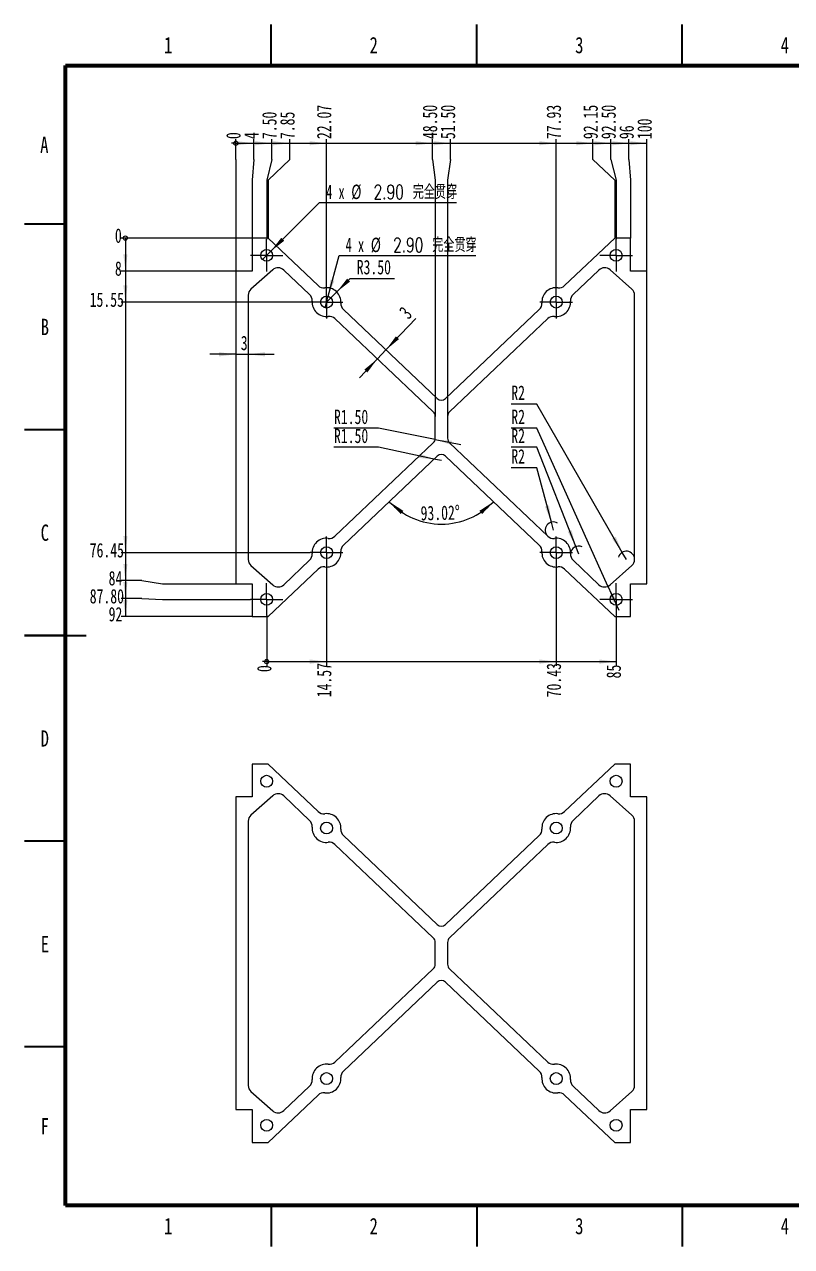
# Model space of a CAD drawing. Header units: millimetres. Extents: x 0 to 420, y 0 to 297.
# Drawn here: x 0 to 186.6, y 0 to 297 of the extents above; entities that cross this region are included whole.
import ezdxf

# ---------------------------------------------------------------- set-up
doc = ezdxf.new("R2010")
doc.units = ezdxf.units.MM
doc.layers.add('图框', color=7, linetype='Continuous')
doc.styles.add('SLDTEXTSTYLE0', font='TXT', dxfattribs={"width": 0.75})
doc.styles.add('SLDTEXTSTYLE1', font='TXT', dxfattribs={"width": 0.7})
doc.styles.add('SLDTEXTSTYLE2', font='TXT', dxfattribs={"width": 0.7, "bigfont": 'bigfont'})
doc.styles.add('SLDTEXTSTYLE4', font='TXT', dxfattribs={"width": 0.633333})
doc.dimstyles.new('SLDDIMSTYLE0', dxfattribs={"dimtxt": 3.5, "dimasz": 0.338667, "dimexe": 0, "dimexo": 0.0625, "dimgap": 0.875, "dimtad": 0, "dimtih": 1, "dimtoh": 1, "dimdec": 0, "dimrnd": 1e-09, "dimdsep": 46, "dimtxsty": 'SLDTEXTSTYLE1', "dimblk1": 'ORIGIN', "dimblk2": 'ORIGIN', "dimsah": 1, "dimcen": 0.09, "dimadec": 0, "dimazin": 2, "dimtfac": 1, "dimtdec": 0, "dimtofl": 0, "dimtmove": 0, "dimatfit": 3, "dimldrblk": 'ORIGIN', "dimfxl": 0, "dimfrac": 2, "dimtolj": 1, "dimtzin": 12, "dimarcsym": 0})
doc.dimstyles.new('SLDDIMSTYLE1', dxfattribs={"dimtxt": 3.5, "dimasz": 4.08, "dimexe": 0, "dimexo": 0.0625, "dimgap": 0.875, "dimtad": 0, "dimtih": 1, "dimtoh": 1, "dimrnd": 1e-09, "dimzin": 12, "dimdsep": 46, "dimtxsty": 'SLDTEXTSTYLE1', "dimsah": 1, "dimcen": 0.09, "dimadec": 0, "dimazin": 3, "dimtfac": 1, "dimtofl": 0, "dimtmove": 0, "dimatfit": 3, "dimfxl": 0, "dimfrac": 2, "dimtolj": 1, "dimtzin": 12, "dimarcsym": 0})
doc.dimstyles.new('SLDDIMSTYLE2', dxfattribs={"dimtxt": 3.5, "dimasz": 4.08, "dimexe": 0, "dimexo": 0.0625, "dimgap": 0.875, "dimtad": 0, "dimtih": 1, "dimtoh": 1, "dimrnd": 1e-09, "dimzin": 4, "dimdsep": 46, "dimtxsty": 'SLDTEXTSTYLE1', "dimsah": 1, "dimcen": 0.09, "dimadec": 0, "dimazin": 1, "dimtfac": 1, "dimtofl": 0, "dimtmove": 0, "dimatfit": 3, "dimfxl": 0, "dimfrac": 2, "dimtolj": 1, "dimtzin": 12, "dimarcsym": 0})
doc.dimstyles.new('SLDDIMSTYLE3', dxfattribs={"dimtxt": 3.5, "dimasz": 4.08, "dimexe": 0, "dimexo": 0.0625, "dimgap": 0.875, "dimtad": 2, "dimrnd": 1e-09, "dimzin": 12, "dimdsep": 46, "dimtxsty": 'SLDTEXTSTYLE1', "dimsah": 1, "dimcen": 0.09, "dimadec": 0, "dimazin": 3, "dimtfac": 1, "dimtmove": 0, "dimatfit": 0, "dimfxl": 0, "dimfrac": 2, "dimtolj": 1, "dimtzin": 12, "dimarcsym": 0})
doc.dimstyles.new('SLDDIMSTYLE4', dxfattribs={"dimtxt": 3.5, "dimasz": 4.08, "dimexe": 0, "dimexo": 0.0625, "dimgap": 0.875, "dimtad": 0, "dimtih": 1, "dimtoh": 1, "dimrnd": 1e-09, "dimzin": 4, "dimdsep": 46, "dimtxsty": 'SLDTEXTSTYLE1', "dimblk1": 'NONE', "dimsah": 1, "dimcen": 0, "dimadec": 0, "dimazin": 1, "dimtfac": 1, "dimtmove": 0, "dimatfit": 3, "dimldrblk": 'NONE', "dimfxl": 0, "dimfrac": 2, "dimtolj": 1, "dimtzin": 12, "dimarcsym": 0})
doc.dimstyles.new('SLDDIMSTYLE5', dxfattribs={"dimtxt": 3.5, "dimasz": 4.08, "dimexe": 0, "dimexo": 0.0625, "dimgap": 0.875, "dimtad": 2, "dimdec": 4, "dimzin": 12, "dimdsep": 46, "dimtxsty": 'SLDTEXTSTYLE1', "dimsah": 1, "dimcen": 0.09, "dimazin": 3, "dimtfac": 1, "dimtofl": 0, "dimtmove": 0, "dimatfit": 3, "dimfxl": 0, "dimfrac": 2, "dimtolj": 1, "dimtzin": 12, "dimarcsym": 0})
doc.dimstyles.new('SLDDIMSTYLE6', dxfattribs={"dimtxt": 3.5, "dimasz": 4.08, "dimexe": 0, "dimexo": 0.0625, "dimgap": 0.875, "dimtad": 0, "dimtih": 1, "dimtoh": 1, "dimrnd": 1e-09, "dimzin": 12, "dimdsep": 46, "dimtxsty": 'SLDTEXTSTYLE1', "dimsah": 1, "dimcen": 0, "dimadec": 0, "dimazin": 3, "dimtfac": 1, "dimtofl": 0, "dimtmove": 1, "dimatfit": 3, "dimfxl": 0, "dimfrac": 2, "dimtolj": 1, "dimtzin": 12, "dimarcsym": 0})
doc.dimstyles.new('SLDDIMSTYLE7', dxfattribs={"dimtxt": 3.5, "dimasz": 4.08, "dimexe": 0, "dimexo": 0.0625, "dimgap": 0.875, "dimtad": 0, "dimtih": 1, "dimtoh": 1, "dimrnd": 1e-09, "dimzin": 12, "dimdsep": 46, "dimtxsty": 'SLDTEXTSTYLE1', "dimsah": 1, "dimcen": 0, "dimadec": 0, "dimazin": 3, "dimtfac": 1, "dimtofl": 0, "dimtmove": 0, "dimatfit": 3, "dimfxl": 0, "dimfrac": 2, "dimtolj": 1, "dimtzin": 12, "dimarcsym": 0})
doc.dimstyles.new('SLDDIMSTYLE8', dxfattribs={"dimtxt": 3.5, "dimasz": 4.08, "dimexe": 0, "dimexo": 0.0625, "dimgap": 0.875, "dimtad": 0, "dimtih": 1, "dimtoh": 1, "dimrnd": 1e-09, "dimzin": 4, "dimdsep": 46, "dimtxsty": 'SLDTEXTSTYLE1', "dimsah": 1, "dimcen": 0, "dimadec": 0, "dimazin": 1, "dimtfac": 1, "dimtofl": 0, "dimtmove": 0, "dimatfit": 3, "dimfxl": 0, "dimfrac": 2, "dimtolj": 1, "dimtzin": 12, "dimarcsym": 0})
doc.dimstyles.new('SLDDIMSTYLE9', dxfattribs={"dimtxt": 3.5, "dimasz": 4.08, "dimexe": 0, "dimexo": 0.0625, "dimgap": 0.875, "dimtad": 0, "dimtih": 1, "dimtoh": 1, "dimrnd": 1e-09, "dimzin": 4, "dimdsep": 46, "dimtxsty": 'SLDTEXTSTYLE1', "dimsah": 1, "dimcen": 0, "dimadec": 0, "dimazin": 1, "dimtfac": 1, "dimtofl": 0, "dimtmove": 1, "dimatfit": 3, "dimfxl": 0, "dimfrac": 2, "dimtolj": 1, "dimtzin": 12, "dimarcsym": 0})

# ---------------------------------------------------------------- blocks, each defined once
blk = doc.blocks.new('_Origin')
at = {"color": 0, "linetype": 'ByBlock', "lineweight": -2}
blk.add_line((0, 0), (-1, 0), dxfattribs=at)
blk.add_circle((0, 0), 0.5, dxfattribs=at)
blk = doc.blocks.new('_D')
at = {"layer": '图框'}
blk.add_line((58.92, 153.33), (58.92, 141.14), dxfattribs=at)
at = {"layer": '图框', "xscale": 1.016, "yscale": 1.016}
blk.add_blockref('_Origin', (58.92, 142.16), dxfattribs=at)
at = {"layer": '图框', "insert": (56.57, 139.61), "char_height": 3.5, "attachment_point": 1, "rotation": 90, "style": 'SLDTEXTSTYLE1'}
blk.add_mtext('0', dxfattribs=at)
blk = doc.blocks.new('_D_1')
at = {"layer": '图框'}
for p, q in [((73.49, 164.68), (73.49, 141.14)), ((58.92, 142.16), (73.49, 142.16))]:
    blk.add_line(p, q, dxfattribs=at)
blk.add_solid([(73.49, 142.16), (69.41, 142.67), (69.41, 141.65)], dxfattribs=at)
at = {"layer": '图框', "insert": (71.14, 133.47), "char_height": 3.5, "attachment_point": 1, "rotation": 90, "style": 'SLDTEXTSTYLE1'}
blk.add_mtext('14.57', dxfattribs=at)
blk = doc.blocks.new('_D_2')
at = {"layer": '图框'}
for p, q in [((129.35, 164.68), (129.35, 141.14)), ((73.49, 142.16), (129.35, 142.16))]:
    blk.add_line(p, q, dxfattribs=at)
blk.add_solid([(129.35, 142.16), (125.27, 142.67), (125.27, 141.65)], dxfattribs=at)
at = {"layer": '图框', "insert": (127, 133.47), "char_height": 3.5, "attachment_point": 1, "rotation": 90, "style": 'SLDTEXTSTYLE1'}
blk.add_mtext('70.43', dxfattribs=at)
blk = doc.blocks.new('_D_3')
at = {"layer": '图框'}
for p, q in [((143.92, 153.33), (143.92, 141.14)), ((129.35, 142.16), (143.92, 142.16))]:
    blk.add_line(p, q, dxfattribs=at)
blk.add_solid([(143.92, 142.16), (139.84, 142.67), (139.84, 141.65)], dxfattribs=at)
at = {"layer": '图框', "insert": (141.57, 138.08), "char_height": 3.5, "attachment_point": 1, "rotation": 90, "style": 'SLDTEXTSTYLE1'}
blk.add_mtext('85', dxfattribs=at)
blk = doc.blocks.new('_D_4')
at = {"layer": '图框'}
blk.add_line((55.42, 245.08), (23.55, 245.08), dxfattribs=at)
at = {"layer": '图框', "xscale": 1.016, "yscale": 1.016}
blk.add_blockref('_Origin', (24.56, 245.08), dxfattribs=at)
at = {"layer": '图框', "insert": (22.01, 247.43), "char_height": 3.5, "attachment_point": 1, "style": 'SLDTEXTSTYLE1'}
blk.add_mtext('0', dxfattribs=at)
blk = doc.blocks.new('_D_5')
at = {"layer": '图框'}
for p, q in [((24.56, 245.08), (24.56, 237.08)), ((51.42, 237.08), (23.55, 237.08))]:
    blk.add_line(p, q, dxfattribs=at)
blk.add_solid([(24.56, 237.08), (25.07, 241.16), (24.06, 241.16)], dxfattribs=at)
at = {"layer": '图框', "insert": (22.02, 239.43), "char_height": 3.5, "attachment_point": 1, "style": 'SLDTEXTSTYLE1'}
blk.add_mtext('8', dxfattribs=at)
blk = doc.blocks.new('_D_6')
at = {"layer": '图框'}
for p, q in [((24.56, 237.08), (24.56, 229.53)), ((69.54, 229.53), (23.55, 229.53))]:
    blk.add_line(p, q, dxfattribs=at)
blk.add_solid([(24.56, 229.53), (25.07, 233.61), (24.06, 233.61)], dxfattribs=at)
at = {"layer": '图框', "insert": (15.87, 231.87), "char_height": 3.5, "attachment_point": 1, "style": 'SLDTEXTSTYLE1'}
blk.add_mtext('15.55', dxfattribs=at)
blk = doc.blocks.new('_D_7')
at = {"layer": '图框'}
for p, q in [((24.56, 229.53), (24.56, 168.63)), ((69.54, 168.63), (23.55, 168.63))]:
    blk.add_line(p, q, dxfattribs=at)
blk.add_solid([(24.56, 168.63), (25.07, 172.71), (24.06, 172.71)], dxfattribs=at)
at = {"layer": '图框', "insert": (15.88, 170.98), "char_height": 3.5, "attachment_point": 1, "style": 'SLDTEXTSTYLE1'}
blk.add_mtext('76.45', dxfattribs=at)
blk = doc.blocks.new('_D_8')
at = {"layer": '图框'}
for p, q in [((24.56, 168.63), (24.56, 161.83)), ((28.55, 161.83), (23.55, 161.83)), ((28.55, 161.83), (33.55, 161.08)), ((33.55, 161.08), (51.42, 161.08))]:
    blk.add_line(p, q, dxfattribs=at)
blk.add_solid([(24.56, 161.83), (25.07, 165.91), (24.06, 165.91)], dxfattribs=at)
at = {"layer": '图框', "insert": (20.48, 164.18), "char_height": 3.5, "attachment_point": 1, "style": 'SLDTEXTSTYLE1'}
blk.add_mtext('84', dxfattribs=at)
blk = doc.blocks.new('_D_9')
at = {"layer": '图框'}
for p, q in [((24.56, 161.83), (24.56, 157.46)), ((28.55, 157.46), (23.55, 157.46)), ((28.55, 157.46), (33.55, 157.28)), ((33.55, 157.28), (54.97, 157.28))]:
    blk.add_line(p, q, dxfattribs=at)
blk.add_solid([(24.56, 157.46), (25.07, 161.54), (24.06, 161.54)], dxfattribs=at)
at = {"layer": '图框', "insert": (15.89, 159.8), "char_height": 3.5, "attachment_point": 1, "style": 'SLDTEXTSTYLE1'}
blk.add_mtext('87.80', dxfattribs=at)
blk = doc.blocks.new('_D_10')
at = {"layer": '图框'}
for p, q in [((24.56, 157.46), (24.56, 153.08)), ((55.42, 153.08), (23.55, 153.08))]:
    blk.add_line(p, q, dxfattribs=at)
blk.add_solid([(24.56, 153.08), (25.07, 157.16), (24.06, 157.16)], dxfattribs=at)
at = {"layer": '图框', "insert": (20.48, 155.43), "char_height": 3.5, "attachment_point": 1, "style": 'SLDTEXTSTYLE1'}
blk.add_mtext('92', dxfattribs=at)
blk = doc.blocks.new('_D_11')
at = {"layer": '图框'}
for p, q in [((51.42, 264.14), (51.42, 269.14)), ((51.42, 264.14), (51.42, 259.14)), ((51.42, 259.14), (51.42, 237.08))]:
    blk.add_line(p, q, dxfattribs=at)
at = {"layer": '图框', "xscale": 1.016, "yscale": 1.016}
blk.add_blockref('_Origin', (51.42, 268.13), dxfattribs=at)
at = {"layer": '图框', "insert": (49.07, 269.14), "char_height": 3.5, "attachment_point": 1, "rotation": 90, "style": 'SLDTEXTSTYLE1'}
blk.add_mtext('0', dxfattribs=at)
blk = doc.blocks.new('_D_12')
at = {"layer": '图框'}
for p, q in [((51.42, 268.13), (55.79, 268.13)), ((55.79, 264.14), (55.79, 269.14)), ((55.79, 264.14), (55.42, 259.14)), ((55.42, 259.14), (55.42, 245.08))]:
    blk.add_line(p, q, dxfattribs=at)
blk.add_solid([(55.79, 268.13), (51.71, 268.63), (51.71, 267.62)], dxfattribs=at)
at = {"layer": '图框', "insert": (53.45, 269.14), "char_height": 3.5, "attachment_point": 1, "rotation": 90, "style": 'SLDTEXTSTYLE1'}
blk.add_mtext('4', dxfattribs=at)
blk = doc.blocks.new('_D_13')
at = {"layer": '图框'}
for p, q in [((55.79, 268.13), (60.17, 268.13)), ((60.17, 264.14), (60.17, 269.14)), ((60.17, 264.14), (58.92, 259.14)), ((58.92, 259.14), (58.92, 244.83))]:
    blk.add_line(p, q, dxfattribs=at)
blk.add_solid([(60.17, 268.13), (56.09, 268.63), (56.09, 267.62)], dxfattribs=at)
at = {"layer": '图框', "insert": (57.82, 269.14), "char_height": 3.5, "attachment_point": 1, "rotation": 90, "style": 'SLDTEXTSTYLE1'}
blk.add_mtext('7.50', dxfattribs=at)
blk = doc.blocks.new('_D_14')
at = {"layer": '图框'}
for p, q in [((60.17, 268.13), (64.54, 268.13)), ((64.54, 264.14), (64.54, 269.14)), ((64.54, 264.14), (59.27, 259.14)), ((59.27, 259.14), (59.27, 245.08))]:
    blk.add_line(p, q, dxfattribs=at)
blk.add_solid([(64.54, 268.13), (60.46, 268.63), (60.46, 267.62)], dxfattribs=at)
at = {"layer": '图框', "insert": (62.2, 269.14), "char_height": 3.5, "attachment_point": 1, "rotation": 90, "style": 'SLDTEXTSTYLE1'}
blk.add_mtext('7.85', dxfattribs=at)
blk = doc.blocks.new('_D_15')
at = {"layer": '图框'}
for p, q in [((64.54, 268.13), (73.49, 268.13)), ((73.49, 233.48), (73.49, 269.14))]:
    blk.add_line(p, q, dxfattribs=at)
blk.add_solid([(73.49, 268.13), (69.41, 268.63), (69.41, 267.62)], dxfattribs=at)
at = {"layer": '图框', "insert": (71.14, 269.14), "char_height": 3.5, "attachment_point": 1, "rotation": 90, "style": 'SLDTEXTSTYLE1'}
blk.add_mtext('22.07', dxfattribs=at)
blk = doc.blocks.new('_D_16')
at = {"layer": '图框'}
for p, q in [((73.49, 268.13), (99.23, 268.13)), ((99.23, 264.14), (99.23, 269.14)), ((99.23, 264.14), (99.92, 259.14)), ((99.92, 259.14), (99.92, 201.74))]:
    blk.add_line(p, q, dxfattribs=at)
blk.add_solid([(99.23, 268.13), (95.15, 268.63), (95.15, 267.62)], dxfattribs=at)
at = {"layer": '图框', "insert": (96.88, 269.14), "char_height": 3.5, "attachment_point": 1, "rotation": 90, "style": 'SLDTEXTSTYLE1'}
blk.add_mtext('48.50', dxfattribs=at)
blk = doc.blocks.new('_D_17')
at = {"layer": '图框'}
for p, q in [((99.23, 268.13), (103.6, 268.13)), ((103.6, 264.14), (103.6, 269.14)), ((103.6, 264.14), (102.92, 259.14)), ((102.92, 259.14), (102.92, 201.74))]:
    blk.add_line(p, q, dxfattribs=at)
blk.add_solid([(103.6, 268.13), (99.52, 268.63), (99.52, 267.62)], dxfattribs=at)
at = {"layer": '图框', "insert": (101.26, 269.14), "char_height": 3.5, "attachment_point": 1, "rotation": 90, "style": 'SLDTEXTSTYLE1'}
blk.add_mtext('51.50', dxfattribs=at)
blk = doc.blocks.new('_D_18')
at = {"layer": '图框'}
for p, q in [((103.6, 268.13), (129.35, 268.13)), ((129.35, 233.48), (129.35, 269.14))]:
    blk.add_line(p, q, dxfattribs=at)
blk.add_solid([(129.35, 268.13), (125.27, 268.63), (125.27, 267.62)], dxfattribs=at)
at = {"layer": '图框', "insert": (127, 269.14), "char_height": 3.5, "attachment_point": 1, "rotation": 90, "style": 'SLDTEXTSTYLE1'}
blk.add_mtext('77.93', dxfattribs=at)
blk = doc.blocks.new('_D_19')
at = {"layer": '图框'}
for p, q in [((129.35, 268.13), (138.29, 268.13)), ((138.29, 264.14), (138.29, 269.14)), ((138.29, 264.14), (143.57, 259.14)), ((143.57, 259.14), (143.57, 245.08))]:
    blk.add_line(p, q, dxfattribs=at)
blk.add_solid([(138.29, 268.13), (134.21, 268.63), (134.21, 267.62)], dxfattribs=at)
at = {"layer": '图框', "insert": (135.95, 269.14), "char_height": 3.5, "attachment_point": 1, "rotation": 90, "style": 'SLDTEXTSTYLE1'}
blk.add_mtext('92.15', dxfattribs=at)
blk = doc.blocks.new('_D_20')
at = {"layer": '图框'}
for p, q in [((138.29, 268.13), (142.67, 268.13)), ((142.67, 264.14), (142.67, 269.14)), ((142.67, 264.14), (143.92, 259.14)), ((143.92, 259.14), (143.92, 244.83))]:
    blk.add_line(p, q, dxfattribs=at)
blk.add_solid([(142.67, 268.13), (138.59, 268.63), (138.59, 267.62)], dxfattribs=at)
at = {"layer": '图框', "insert": (140.32, 269.14), "char_height": 3.5, "attachment_point": 1, "rotation": 90, "style": 'SLDTEXTSTYLE1'}
blk.add_mtext('92.50', dxfattribs=at)
blk = doc.blocks.new('_D_21')
at = {"layer": '图框'}
for p, q in [((142.67, 268.13), (147.04, 268.13)), ((147.04, 264.14), (147.04, 269.14)), ((147.04, 264.14), (147.42, 259.14)), ((147.42, 259.14), (147.42, 245.08))]:
    blk.add_line(p, q, dxfattribs=at)
blk.add_solid([(147.04, 268.13), (142.96, 268.63), (142.96, 267.62)], dxfattribs=at)
at = {"layer": '图框', "insert": (144.7, 269.14), "char_height": 3.5, "attachment_point": 1, "rotation": 90, "style": 'SLDTEXTSTYLE1'}
blk.add_mtext('96', dxfattribs=at)
blk = doc.blocks.new('_D_22')
at = {"layer": '图框'}
for p, q in [((147.04, 268.13), (151.42, 268.13)), ((151.42, 237.08), (151.42, 269.14))]:
    blk.add_line(p, q, dxfattribs=at)
blk.add_solid([(151.42, 268.13), (147.34, 268.63), (147.34, 267.62)], dxfattribs=at)
at = {"layer": '图框', "insert": (149.07, 269.14), "char_height": 3.5, "attachment_point": 1, "rotation": 90, "style": 'SLDTEXTSTYLE1'}
blk.add_mtext('100', dxfattribs=at)
blk = doc.blocks.new('_D_23')
at = {"layer": '图框'}
for p, q in [((87.92, 217.9), (95.18, 225.56)), ((87.92, 217.9), (85.85, 215.73)), ((85.85, 215.73), (81.48, 211.12))]:
    blk.add_line(p, q, dxfattribs=at)
for points in [[(87.92, 217.9), (91.09, 220.52), (90.36, 221.21)], [(85.85, 215.73), (82.68, 213.12), (83.41, 212.42)]]:
    blk.add_solid(points, dxfattribs=at)
at = {"layer": '图框', "insert": (90.85, 227.55), "char_height": 3.5, "attachment_point": 1, "rotation": 46.51, "style": 'SLDTEXTSTYLE1'}
blk.add_mtext('3', dxfattribs=at)
blk = doc.blocks.new('_D_24')
at = {"layer": '图框'}
for p, q in [((59.94, 241.91), (71.78, 253.73)), ((71.78, 253.73), (105.06, 253.73)), ((57.89, 239.86), (59.94, 241.91))]:
    blk.add_line(p, q, dxfattribs=at)
blk.add_solid([(59.94, 241.91), (63.19, 244.43), (62.47, 245.15)], dxfattribs=at)
at = {"layer": '图框', "char_height": 3.5, "attachment_point": 1}
for s, insert, style in [('2.90 完全贯穿', (84.93, 258.05), 'SLDTEXTSTYLE2'), ('4 x', (73.37, 258.05), 'SLDTEXTSTYLE4'), ('%%c', (79.5, 258.07), 'SLDTEXTSTYLE1')]:
    blk.add_mtext(s, dxfattribs=dict(at, insert=insert, style=style))
blk = doc.blocks.new('_None')
blk = doc.blocks.new('_D_25')
at = {"layer": '图框'}
for p, q in [((73.86, 230.93), (76.52, 240.84)), ((76.52, 240.84), (109.8, 240.84)), ((73.11, 228.13), (73.86, 230.93))]:
    blk.add_line(p, q, dxfattribs=at)
blk.add_solid([(73.86, 230.93), (75.41, 234.74), (74.43, 235)], dxfattribs=at)
at = {"layer": '图框', "char_height": 3.5, "attachment_point": 1}
for s, insert, style in [('4 x', (78.11, 245.17), 'SLDTEXTSTYLE4'), ('%%c', (84.24, 245.18), 'SLDTEXTSTYLE1'), ('2.90 完全贯穿', (89.67, 245.17), 'SLDTEXTSTYLE2')]:
    blk.add_mtext(s, dxfattribs=dict(at, insert=insert, style=style))
blk = doc.blocks.new('_D_26')
at = {"layer": '图框'}
for p, q in [((51.42, 216.83), (45.07, 216.83)), ((51.42, 216.83), (54.42, 216.83)), ((54.42, 216.83), (60.77, 216.83))]:
    blk.add_line(p, q, dxfattribs=at)
for points in [[(51.42, 216.83), (47.34, 217.34), (47.34, 216.32)], [(54.42, 216.83), (58.5, 216.32), (58.5, 217.34)]]:
    blk.add_solid(points, dxfattribs=at)
at = {"layer": '图框', "insert": (52.62, 221.34), "char_height": 3.5, "attachment_point": 1, "style": 'SLDTEXTSTYLE1'}
blk.add_mtext('3', dxfattribs=at)
blk = doc.blocks.new('_D_27')
at = {"layer": '图框'}
blk.add_arc((101.42, 193.06), 17.5, 223.49, 316.51, dxfattribs=at)
for points in [[(88.72, 181.02), (91.52, 178.01), (92.17, 178.79)], [(114.12, 181.02), (110.66, 178.79), (111.31, 178.01)]]:
    blk.add_solid(points, dxfattribs=at)
at = {"layer": '图框', "insert": (96.32, 179.97), "char_height": 3.5, "attachment_point": 1, "rotation": 1.1607, "style": 'SLDTEXTSTYLE1'}
blk.add_mtext('93.02°', dxfattribs=at)
blk = doc.blocks.new('_D_28')
at = {"layer": '图框'}
for p, q in [((124.61, 198.89), (118.42, 198.89)), ((141.94, 160.47), (124.61, 198.89)), ((141.94, 160.47), (144.55, 154.68))]:
    blk.add_line(p, q, dxfattribs=at)
blk.add_solid([(141.94, 160.47), (143.16, 156.54), (144.08, 156.96)], dxfattribs=at)
at = {"layer": '图框', "insert": (118.42, 203.4), "char_height": 3.5, "attachment_point": 1, "style": 'SLDTEXTSTYLE1'}
blk.add_mtext('R2', dxfattribs=at)
blk = doc.blocks.new('_D_29')
at = {"layer": '图框'}
for p, q in [((124.61, 204.74), (118.42, 204.74)), ((145.42, 168.71), (124.61, 204.74)), ((146.42, 166.98), (145.42, 168.71))]:
    blk.add_line(p, q, dxfattribs=at)
blk.add_arc((146.42, 166.98), 2, 0, 165.0127, dxfattribs=at)
blk.add_solid([(145.42, 168.71), (143.82, 172.5), (142.94, 171.99)], dxfattribs=at)
at = {"layer": '图框', "insert": (118.42, 209.25), "char_height": 3.5, "attachment_point": 1, "style": 'SLDTEXTSTYLE1'}
blk.add_mtext('R2', dxfattribs=at)
blk = doc.blocks.new('_D_30')
at = {"layer": '图框'}
for p, q in [((124.61, 189.27), (118.42, 189.27)), ((128.16, 176.03), (124.61, 189.27)), ((128.68, 174.09), (128.16, 176.03))]:
    blk.add_line(p, q, dxfattribs=at)
blk.add_arc((128.68, 174.09), 2, 60.0183, 226.51, dxfattribs=at)
blk.add_solid([(128.16, 176.03), (127.6, 180.1), (126.61, 179.83)], dxfattribs=at)
at = {"layer": '图框', "insert": (118.42, 193.78), "char_height": 3.5, "attachment_point": 1, "style": 'SLDTEXTSTYLE1'}
blk.add_mtext('R2', dxfattribs=at)
blk = doc.blocks.new('_D_31')
at = {"layer": '图框'}
for p, q in [((124.61, 194.27), (118.42, 194.27)), ((134.1, 170.12), (124.61, 194.27)), ((134.84, 168.25), (134.1, 170.12))]:
    blk.add_line(p, q, dxfattribs=at)
blk.add_arc((134.84, 168.25), 2, 66.4616, 176.0312, dxfattribs=at)
blk.add_solid([(134.1, 170.12), (133.08, 174.1), (132.14, 173.73)], dxfattribs=at)
at = {"layer": '图框', "insert": (118.42, 198.78), "char_height": 3.5, "attachment_point": 1, "style": 'SLDTEXTSTYLE1'}
blk.add_mtext('R2', dxfattribs=at)
blk = doc.blocks.new('_D_32')
at = {"layer": '图框'}
for p, q in [((86.08, 194.27), (75.29, 194.27)), ((99.95, 191.31), (86.08, 194.27)), ((101.42, 191), (99.95, 191.31))]:
    blk.add_line(p, q, dxfattribs=at)
blk.add_solid([(99.95, 191.31), (96.07, 192.66), (95.85, 191.66)], dxfattribs=at)
at = {"layer": '图框', "insert": (75.29, 198.78), "char_height": 3.5, "attachment_point": 1, "style": 'SLDTEXTSTYLE1'}
blk.add_mtext('R1.50', dxfattribs=at)
blk = doc.blocks.new('_D_33')
at = {"layer": '图框'}
for p, q in [((86.08, 198.89), (75.29, 198.89)), ((99.89, 196.13), (86.08, 198.89)), ((99.89, 196.13), (106.12, 194.88))]:
    blk.add_line(p, q, dxfattribs=at)
blk.add_solid([(99.89, 196.13), (103.79, 194.83), (103.99, 195.82)], dxfattribs=at)
at = {"layer": '图框', "insert": (75.29, 203.4), "char_height": 3.5, "attachment_point": 1, "style": 'SLDTEXTSTYLE1'}
blk.add_mtext('R1.50', dxfattribs=at)
blk = doc.blocks.new('_D_34')
at = {"layer": '图框'}
for p, q in [((75.97, 232), (79.23, 235.26)), ((79.23, 235.26), (90.02, 235.26)), ((73.49, 229.53), (75.97, 232))]:
    blk.add_line(p, q, dxfattribs=at)
blk.add_solid([(75.97, 232), (79.21, 234.52), (78.5, 235.24)], dxfattribs=at)
at = {"layer": '图框', "insert": (80.82, 239.77), "char_height": 3.5, "attachment_point": 1, "style": 'SLDTEXTSTYLE1'}
blk.add_mtext('R3.50', dxfattribs=at)
blk = doc.blocks.new('SW_CENTERMARKSYMBOL_0')
at = {"layer": '图框', "color": 0}
for p, q in [((0, 2.5), (0, 3.95)), ((-2.5, 0), (-3.95, 0)), ((0, 0), (-2.5, 0)), ((0, 0), (0, 2.5)), ((0, 0), (0, -2.5)), ((0, 0), (2.5, 0)), ((2.5, 0), (3.95, 0)), ((0, -2.5), (0, -3.95))]:
    blk.add_line(p, q, dxfattribs=at)
blk = doc.blocks.new('SW_CENTERMARKSYMBOL_1')
at = {"layer": '图框', "color": 0}
for p, q in [((0, 2.5), (0, 3.95)), ((-2.5, 0), (-3.95, 0)), ((0, 0), (-2.5, 0)), ((0, 0), (0, 2.5)), ((0, 0), (0, -2.5)), ((0, 0), (2.5, 0)), ((2.5, 0), (3.95, 0)), ((0, -2.5), (0, -3.95))]:
    blk.add_line(p, q, dxfattribs=at)
blk = doc.blocks.new('SW_CENTERMARKSYMBOL_2')
at = {"layer": '图框', "color": 0}
for p, q in [((0, 2.5), (0, 3.95)), ((-2.5, 0), (-3.95, 0)), ((0, 0), (-2.5, 0)), ((0, 0), (0, 2.5)), ((0, 0), (0, -2.5)), ((0, 0), (2.5, 0)), ((2.5, 0), (3.95, 0)), ((0, -2.5), (0, -3.95))]:
    blk.add_line(p, q, dxfattribs=at)
blk = doc.blocks.new('SW_CENTERMARKSYMBOL_3')
at = {"layer": '图框', "color": 0}
for p, q in [((0, 2.5), (0, 3.95)), ((-2.5, 0), (-3.95, 0)), ((0, 0), (-2.5, 0)), ((0, 0), (0, 2.5)), ((0, 0), (0, -2.5)), ((0, 0), (2.5, 0)), ((2.5, 0), (3.95, 0)), ((0, -2.5), (0, -3.95))]:
    blk.add_line(p, q, dxfattribs=at)
blk = doc.blocks.new('SW_CENTERMARKSYMBOL_4')
at = {"layer": '图框', "color": 0}
for p, q in [((0, 2.5), (0, 3.95)), ((-2.5, 0), (-3.95, 0)), ((0, 0), (-2.5, 0)), ((0, 0), (0, 2.5)), ((0, 0), (0, -2.5)), ((0, 0), (2.5, 0)), ((2.5, 0), (3.95, 0)), ((0, -2.5), (0, -3.95))]:
    blk.add_line(p, q, dxfattribs=at)
blk = doc.blocks.new('SW_CENTERMARKSYMBOL_5')
at = {"layer": '图框', "color": 0}
for p, q in [((0, 2.5), (0, 3.95)), ((-2.5, 0), (-3.95, 0)), ((0, 0), (-2.5, 0)), ((0, 0), (0, 2.5)), ((0, 0), (0, -2.5)), ((0, 0), (2.5, 0)), ((2.5, 0), (3.95, 0)), ((0, -2.5), (0, -3.95))]:
    blk.add_line(p, q, dxfattribs=at)
blk = doc.blocks.new('SW_CENTERMARKSYMBOL_6')
at = {"layer": '图框', "color": 0}
for p, q in [((0, 2.5), (0, 3.95)), ((-2.5, 0), (-3.95, 0)), ((0, 0), (-2.5, 0)), ((0, 0), (0, 2.5)), ((0, 0), (0, -2.5)), ((0, 0), (2.5, 0)), ((2.5, 0), (3.95, 0)), ((0, -2.5), (0, -3.95))]:
    blk.add_line(p, q, dxfattribs=at)
blk = doc.blocks.new('SW_CENTERMARKSYMBOL_7')
at = {"layer": '图框', "color": 0}
for p, q in [((0, 2.5), (0, 3.95)), ((-2.5, 0), (-3.95, 0)), ((0, 0), (-2.5, 0)), ((0, 0), (0, 2.5)), ((0, 0), (0, -2.5)), ((0, 0), (2.5, 0)), ((2.5, 0), (3.95, 0)), ((0, -2.5), (0, -3.95))]:
    blk.add_line(p, q, dxfattribs=at)

msp = doc.modelspace()

# ---------------------------------------------------------------- linework, layer by layer
at = {"color": 7, "linetype": 'Continuous', "lineweight": 35}
for p, q in [((60, 287), (60, 297)), ((110, 287), (110, 297)), ((160, 287), (160, 297)), ((10, 248.5), (0, 248.5)), ((10, 198.5), (0, 198.5)), ((0, 148.5), (15, 148.5)), ((10, 148.5), (0, 148.5)), ((10, 98.5), (0, 98.5)), ((10, 48.5), (0, 48.5)), ((60, 10), (60, 0)), ((110, 10), (110, 0)), ((160, 10), (160, 0))]:
    msp.add_line(p, q, dxfattribs=at)
at = {"color": 7, "linetype": 'Continuous', "lineweight": 70}
for p, q in [((10, 10), (10, 287)), ((10, 287), (410, 287)), ((410, 10), (10, 10))]:
    msp.add_line(p, q, dxfattribs=at)
at = {"color": 7, "linetype": 'Continuous', "lineweight": 25}
for p, q in [((55.41766, 245.08122), (55.41766, 237.08122)), ((59.27023, 245.08122), (55.41766, 245.08122)), ((71.44045, 233.53614), (59.27023, 245.08122)), ((143.5651, 245.08122), (131.39487, 233.53614)), ((147.41766, 245.08122), (143.5651, 245.08122)), ((147.41766, 237.08122), (147.41766, 245.08122)), ((51.41766, 237.08122), (51.41766, 161.08122)), ((55.41766, 237.08122), (51.41766, 237.08122)), ((60.39081, 237.36683), (55.09228, 232.67818)), ((69.37577, 231.35966), (63.09265, 237.32003)), ((139.74267, 237.32003), (133.45956, 231.35966)), ((147.74305, 232.67818), (142.44451, 237.36683)), ((151.41766, 237.08122), (147.41766, 237.08122)), ((151.41766, 161.08122), (151.41766, 237.08122)), ((54.41766, 231.1804), (54.41766, 166.98204)), ((148.41766, 166.98204), (148.41766, 231.1804)), ((100.38532, 206.07809), (77.59648, 227.69633)), ((125.23885, 227.69633), (102.45001, 206.07809)), ((99.45001, 202.83025), (75.5318, 225.51985)), ((127.30353, 225.51985), (103.38532, 202.83025)), ((99.91766, 196.42043), (99.91766, 201.74201)), ((102.91766, 201.74201), (102.91766, 196.42043)), ((75.5318, 172.64259), (99.45001, 195.33219)), ((103.38532, 195.33219), (127.30353, 172.64259)), ((77.59648, 170.4661), (100.38532, 192.08435)), ((102.45001, 192.08435), (125.23885, 170.4661)), ((63.09265, 160.84241), (69.37577, 166.80278)), ((133.45956, 166.80278), (139.74267, 160.84241)), ((55.09228, 165.48425), (60.39081, 160.79561)), ((59.27023, 153.08122), (71.44045, 164.62629)), ((131.39487, 164.62629), (143.5651, 153.08122)), ((142.44451, 160.79561), (147.74305, 165.48425)), ((51.41766, 161.08122), (55.41766, 161.08122)), ((55.41766, 161.08122), (55.41766, 153.08122)), ((147.41766, 161.08122), (151.41766, 161.08122)), ((147.41766, 153.08122), (147.41766, 161.08122)), ((55.41766, 153.08122), (59.27023, 153.08122)), ((143.5651, 153.08122), (147.41766, 153.08122)), ((55.41766, 117.26782), (55.41766, 109.26782)), ((59.27023, 117.26782), (55.41766, 117.26782)), ((71.44045, 105.72274), (59.27023, 117.26782)), ((143.5651, 117.26782), (131.39487, 105.72274)), ((147.41766, 117.26782), (143.5651, 117.26782)), ((147.41766, 109.26782), (147.41766, 117.26782)), ((51.41766, 109.26782), (51.41766, 33.26782)), ((55.41766, 109.26782), (51.41766, 109.26782)), ((60.39081, 109.55343), (55.09228, 104.86478)), ((69.37577, 103.54626), (63.09265, 109.50663)), ((139.74267, 109.50663), (133.45956, 103.54626)), ((147.74305, 104.86478), (142.44451, 109.55343)), ((151.41766, 109.26782), (147.41766, 109.26782)), ((151.41766, 33.26782), (151.41766, 109.26782)), ((54.41766, 103.367), (54.41766, 39.16864)), ((148.41766, 39.16864), (148.41766, 103.367)), ((100.38532, 78.26469), (77.59648, 99.88293)), ((125.23885, 99.88293), (102.45001, 78.26469)), ((99.45001, 75.01685), (75.5318, 97.70645)), ((127.30353, 97.70645), (103.38532, 75.01685)), ((99.91766, 68.60703), (99.91766, 73.92861)), ((102.91766, 73.92861), (102.91766, 68.60703)), ((75.5318, 44.82919), (99.45001, 67.51879)), ((103.38532, 67.51879), (127.30353, 44.82919)), ((77.59648, 42.6527), (100.38532, 64.27095)), ((102.45001, 64.27095), (125.23885, 42.6527)), ((63.09265, 33.02901), (69.37577, 38.98938)), ((133.45956, 38.98938), (139.74267, 33.02901)), ((55.09228, 37.67085), (60.39081, 32.98221)), ((59.27023, 25.26782), (71.44045, 36.8129)), ((131.39487, 36.8129), (143.5651, 25.26782)), ((142.44451, 32.98221), (147.74305, 37.67085)), ((51.41766, 33.26782), (55.41766, 33.26782)), ((55.41766, 33.26782), (55.41766, 25.26782)), ((147.41766, 33.26782), (151.41766, 33.26782)), ((147.41766, 25.26782), (147.41766, 33.26782)), ((55.41766, 25.26782), (59.27023, 25.26782)), ((143.5651, 25.26782), (147.41766, 25.26782))]:
    msp.add_line(p, q, dxfattribs=at)
for centre in [(58.91766, 240.88122), (143.91766, 240.88122), (73.48612, 229.52799), (129.3492, 229.52799), (73.48612, 168.63444), (129.3492, 168.63444), (58.91766, 157.28122), (143.91766, 157.28122), (58.91766, 113.06782), (143.91766, 113.06782), (73.48612, 101.7146), (129.3492, 101.7146), (73.48612, 40.82104), (129.3492, 40.82104), (58.91766, 29.46782), (143.91766, 29.46782)]:
    msp.add_circle(centre, 1.45, dxfattribs=at)
for centre, radius, start, end in [((61.7162, 235.86904), 2, 46.51, 131.5054359), ((141.11913, 235.86904), 2, 48.4945641, 133.49), ((56.41766, 231.1804), 2, 131.5054359, 180), ((72.81691, 234.98713), 2, 226.51, 276.9888036), ((73.48612, 229.52799), 3.5, 356.0311964, 96.9888036), ((129.3492, 229.52799), 3.5, 83.0111964, 183.9688036), ((130.01842, 234.98713), 2, 263.0111964, 313.49), ((146.41766, 231.1804), 2, 0, 48.4945641), ((67.99931, 229.90867), 2, 356.0311964, 46.51), ((73.48612, 229.52799), 3.5, 176.0311964, 276.9888036), ((78.97294, 229.14732), 2, 176.0311964, 226.51), ((123.86239, 229.14732), 2, 313.49, 3.9688036), ((129.3492, 229.52799), 3.5, 263.0111964, 3.9688036), ((134.83601, 229.90867), 2, 133.49, 183.9688036), ((74.15534, 224.06886), 2, 46.51, 96.9888036), ((128.67999, 224.06886), 2, 83.0111964, 133.49), ((101.41766, 207.16633), 1.5, 226.51, 313.49), ((98.41766, 201.74201), 1.5, 360, 46.51), ((104.41766, 201.74201), 1.5, 133.49, 180), ((98.41766, 196.42043), 1.5, 313.49, 0), ((104.41766, 196.42043), 1.5, 180, 226.51), ((101.41766, 190.99611), 1.5, 46.51, 133.49), ((74.15534, 174.09358), 2, 263.0111964, 313.49), ((128.67999, 174.09358), 2, 226.51, 276.9888036), ((73.48612, 168.63444), 3.5, 83.0111964, 183.9688036), ((78.97294, 169.01511), 2, 133.49, 183.9688036), ((123.86239, 169.01511), 2, 356.0311964, 46.51), ((129.3492, 168.63444), 3.5, 356.0311964, 96.9888036), ((56.41766, 166.98204), 2, 180, 228.4945641), ((67.99931, 168.25377), 2, 313.49, 3.9688036), ((73.48612, 168.63444), 3.5, 263.0111964, 3.9688036), ((129.3492, 168.63444), 3.5, 176.0311964, 276.9888036), ((134.83601, 168.25377), 2, 176.0311964, 226.51), ((146.41766, 166.98204), 2, 311.5054359, 0), ((72.81691, 163.17531), 2, 83.0111964, 133.49), ((130.01842, 163.17531), 2, 46.51, 96.9888036), ((61.7162, 162.29339), 2, 228.4945641, 313.49), ((141.11913, 162.29339), 2, 226.51, 311.5054359), ((61.7162, 108.05564), 2, 46.51, 131.5054359), ((141.11913, 108.05564), 2, 48.4945641, 133.49), ((56.41766, 103.367), 2, 131.5054359, 180), ((72.81691, 107.17373), 2, 226.51, 276.9888036), ((73.48612, 101.7146), 3.5, 356.0311964, 96.9888036), ((129.3492, 101.7146), 3.5, 83.0111964, 183.9688036), ((130.01842, 107.17373), 2, 263.0111964, 313.49), ((146.41766, 103.367), 2, 0, 48.4945641), ((67.99931, 102.09527), 2, 356.0311964, 46.51), ((73.48612, 101.7146), 3.5, 176.0311964, 276.9888036), ((78.97294, 101.33392), 2, 176.0311964, 226.51), ((123.86239, 101.33392), 2, 313.49, 3.9688036), ((129.3492, 101.7146), 3.5, 263.0111964, 3.9688036), ((134.83601, 102.09527), 2, 133.49, 183.9688036), ((74.15534, 96.25546), 2, 46.51, 96.9888036), ((128.67999, 96.25546), 2, 83.0111964, 133.49), ((101.41766, 79.35293), 1.5, 226.51, 313.49), ((98.41766, 73.92861), 1.5, 360, 46.51), ((104.41766, 73.92861), 1.5, 133.49, 180), ((98.41766, 68.60703), 1.5, 313.49, 0), ((104.41766, 68.60703), 1.5, 180, 226.51), ((101.41766, 63.18271), 1.5, 46.51, 133.49), ((74.15534, 46.28018), 2, 263.0111964, 313.49), ((128.67999, 46.28018), 2, 226.51, 276.9888036), ((73.48612, 40.82104), 3.5, 83.0111964, 183.9688036), ((78.97294, 41.20172), 2, 133.49, 183.9688036), ((123.86239, 41.20172), 2, 356.0311964, 46.51), ((129.3492, 40.82104), 3.5, 356.0311964, 96.9888036), ((56.41766, 39.16864), 2, 180, 228.4945641), ((67.99931, 40.44037), 2, 313.49, 3.9688036), ((73.48612, 40.82104), 3.5, 263.0111964, 3.9688036), ((129.3492, 40.82104), 3.5, 176.0311964, 276.9888036), ((134.83601, 40.44037), 2, 176.0311964, 226.51), ((146.41766, 39.16864), 2, 311.5054359, 0), ((72.81691, 35.36191), 2, 83.0111964, 133.49), ((130.01842, 35.36191), 2, 46.51, 96.9888036), ((61.7162, 34.48), 2, 228.4945641, 313.49), ((141.11913, 34.48), 2, 226.51, 311.5054359)]:
    msp.add_arc(centre, radius, start, end, dxfattribs=at)

# ---------------------------------------------------------------- block references
at = {"layer": '图框'}
for name, p in [('SW_CENTERMARKSYMBOL_5', (58.91766, 240.88122)), ('SW_CENTERMARKSYMBOL_6', (143.91766, 240.88122)), ('SW_CENTERMARKSYMBOL_3', (73.48612, 229.52799)), ('SW_CENTERMARKSYMBOL_2', (129.3492, 229.52799)), ('SW_CENTERMARKSYMBOL_0', (73.48612, 168.63444)), ('SW_CENTERMARKSYMBOL_1', (129.3492, 168.63444)), ('SW_CENTERMARKSYMBOL_4', (58.91766, 157.28122)), ('SW_CENTERMARKSYMBOL_7', (143.91766, 157.28122))]:
    msp.add_blockref(name, p, dxfattribs=at)

# ---------------------------------------------------------------- texts
at = {"color": 7, "linetype": 'Continuous', "lineweight": 0, "char_height": 3.96875, "attachment_point": 2, "style": 'SLDTEXTSTYLE0'}
for s, insert in [('1', (34.96004, 293.96524)), ('2', (84.96004, 293.96524)), ('3', (134.96004, 293.96524)), ('4', (184.96004, 293.96524)), ('A', (4.83969, 269.71524)), ('B', (4.9706, 225.46524)), ('C', (4.95866, 175.46524)), ('D', (4.95269, 125.46524)), ('E', (5.00781, 75.46524)), ('F', (4.95774, 31.21524)), ('1', (34.96004, 6.96524)), ('2', (84.96004, 6.96524)), ('3', (134.96004, 6.96524)), ('4', (184.96004, 6.96524))]:
    msp.add_mtext(s, dxfattribs=dict(at, insert=insert))

# ---------------------------------------------------------------- dimensions: what is measured, and where the dimension line sits
at = {"layer": '图框'}
for feature_location, offset, dtype, origin, dimstyle, picture, middle in [((73.48612, 233.47799), (0, 35.66455), 1, (51.41766, 237.08122), 'SLDDIMSTYLE1', '_D_15', (73.48612, 272.97796)), ((99.91766, 201.74201), (-0.68728, 67.40054), 1, (51.41766, 237.08122), 'SLDDIMSTYLE2', '_D_16', (99.23038, 272.97796)), ((102.91766, 201.74201), (0.68728, 67.40054), 1, (51.41766, 237.08122), 'SLDDIMSTYLE2', '_D_17', (103.60494, 272.98039)), ((129.3492, 233.47799), (0, 35.66455), 1, (51.41766, 237.08122), 'SLDDIMSTYLE1', '_D_18', (129.3492, 272.9731)), ((143.5651, 245.08122), (-5.27112, 24.06133), 1, (51.41766, 237.08122), 'SLDDIMSTYLE1', '_D_19', (138.29397, 272.97796)), ((143.91766, 244.83122), (-1.24913, 24.31133), 1, (51.41766, 237.08122), 'SLDDIMSTYLE2', '_D_20', (142.66854, 272.97796)), ((58.91766, 244.83122), (1.24913, 24.31133), 1, (51.41766, 237.08122), 'SLDDIMSTYLE2', '_D_13', (60.16679, 272.20991)), ((59.27023, 245.08122), (5.27112, 24.06133), 1, (51.41766, 237.08122), 'SLDDIMSTYLE1', '_D_14', (64.54135, 272.20748)), ((151.41766, 237.08122), (0, 32.06133), 1, (51.41766, 237.08122), 'SLDDIMSTYLE1', '_D_22', (151.41766, 271.44671)), ((147.41766, 245.08122), (-0.37456, 24.06133), 1, (51.41766, 237.08122), 'SLDDIMSTYLE1', '_D_21', (147.0431, 270.6738)), ((51.4176631238, 237.0812172447), (0, 32.061330504), 1, (51.4176631238, 237.0812172447), 'SLDDIMSTYLE0', '_D_11', (51.4176631238, 269.9106033059)), ((55.41766, 245.08122), (0.37456, 24.06133), 1, (51.41766, 237.08122), 'SLDDIMSTYLE1', '_D_12', (55.79223, 269.9106)), ((55.4176631238, 245.0812172447), (-31.8686998676, 0), 0, (55.4176631238, 245.0812172447), 'SLDDIMSTYLE0', '_D_4', (22.7809076989, 245.0812172447)), ((69.53612, 229.52799), (-45.98716, 0), 0, (55.41766, 245.08122), 'SLDDIMSTYLE1', '_D_6', (19.71112, 229.52799)), ((69.53612, 168.63444), (-45.98716, 0), 0, (55.41766, 245.08122), 'SLDDIMSTYLE1', '_D_7', (19.71598, 168.63444)), ((54.96766, 157.28122), (-31.4187, 0.17456), 0, (55.41766, 245.08122), 'SLDDIMSTYLE2', '_D_9', (19.71841, 157.45578)), ((51.41766, 161.08122), (-27.8687, 0.74913), 0, (55.41766, 245.08122), 'SLDDIMSTYLE1', '_D_8', (22.01528, 161.83034)), ((55.41766, 153.08122), (-31.8687, 0), 0, (55.41766, 245.08122), 'SLDDIMSTYLE1', '_D_10', (22.01528, 153.08122)), ((51.41766, 237.08122), (-27.8687, 0), 0, (55.41766, 245.08122), 'SLDDIMSTYLE1', '_D_5', (22.78334, 237.08122)), ((73.48612, 164.68444), (0, -23.53951), 1, (58.91766, 153.33122), 'SLDDIMSTYLE1', '_D_1', (73.48612, 137.30952)), ((129.3492, 164.68444), (0, -23.53951), 1, (58.91766, 153.33122), 'SLDDIMSTYLE1', '_D_2', (129.3492, 137.30952)), ((58.9176631238, 153.3312172447), (0, -12.1862832291), 1, (58.9176631238, 153.3312172447), 'SLDDIMSTYLE0', '_D', (58.9176631238, 140.3768784583)), ((143.91766, 153.33122), (0, -12.18628), 1, (58.91766, 153.33122), 'SLDDIMSTYLE1', '_D_3', (143.91766, 139.61125))]:
    dim = msp.add_ordinate_dim(feature_location=feature_location, offset=offset, dtype=dtype, origin=origin, dimstyle=dimstyle, dxfattribs=at)
    dim.commit()
    dim.dimension.update_dxf_attribs({"geometry": picture, "text_midpoint": middle})
for p1, p2, picture, middle in [((57.89159, 239.85669), (59.94374, 241.90575), '_D_24', (89.21308, 255.79968)), ((73.11024, 228.12756), (73.86201, 230.92843), '_D_25', (93.95389, 242.91554))]:
    dim = msp.add_diameter_dim_2p(p1=p1, p2=p2, text='4 x <> 完全贯穿\\P', dimstyle='SLDDIMSTYLE4', dxfattribs=at)
    dim.commit()
    dim.dimension.update_dxf_attribs({"geometry": picture, "text_midpoint": middle, "dimtype": 163})
for center, mpoint, dimstyle, picture, middle in [((73.48612, 229.52799), (75.96517, 231.99869), 'SLDDIMSTYLE8', '_D_34', (85.42182, 237.42082)), ((146.41766, 166.98204), (145.41728, 168.71387), 'SLDDIMSTYLE7', '_D_29', (120.72235, 206.90115)), ((98.41766, 196.42043), (99.88855, 196.12635), 'SLDDIMSTYLE9', '_D_33', (79.88881, 201.05273)), ((141.11913, 162.29339), (141.94162, 160.47035), 'SLDDIMSTYLE6', '_D_28', (120.72235, 201.05273)), ((101.41766, 190.99611), (99.95064, 191.30893), 'SLDDIMSTYLE8', '_D_32', (79.88881, 196.43225)), ((134.83601, 168.25377), (134.10426, 170.11509), 'SLDDIMSTYLE7', '_D_31', (120.72235, 196.43225)), ((128.67999, 174.09358), (128.16173, 176.02526), 'SLDDIMSTYLE7', '_D_30', (120.72235, 191.43179))]:
    dim = msp.add_radius_dim(center=center, mpoint=mpoint, text='<> ', dimstyle=dimstyle, dxfattribs=at)
    dim.commit()
    dim.dimension.update_dxf_attribs({"geometry": picture, "text_midpoint": middle, "dimtype": 164})
dim = msp.add_linear_dim(base=(54.41766, 216.83049), p1=(51.41766, 237.08122), p2=(54.41766, 231.1804), dimstyle='SLDDIMSTYLE3', dxfattribs=at)
dim.commit()
dim.dimension.update_dxf_attribs({"geometry": '_D_26', "text_midpoint": (53.38739, 216.83049), "dimtype": 160})
dim = msp.add_linear_dim(base=(85.85341, 215.72842), p1=(77.59648, 227.69633), p2=(75.5318, 225.51985), angle=46.51, dimstyle='SLDDIMSTYLE3', dxfattribs=at)
dim.commit()
dim.dimension.update_dxf_attribs({"geometry": '_D_23', "text_midpoint": (94.65138, 225.00279), "dimtype": 160})
dim = msp.add_angular_dim_2l(base=(101.41766, 175.5618), line1=((125.23885, 170.4661), (102.45001, 192.08435)), line2=((100.38532, 192.08435), (77.59648, 170.4661)), dimstyle='SLDDIMSTYLE5', dxfattribs=at)
dim.commit()
dim.dimension.update_dxf_attribs({"geometry": '_D_27', "text_midpoint": (101.77218, 175.56539), "dimtype": 162})

doc.saveas('drawing.dxf')
